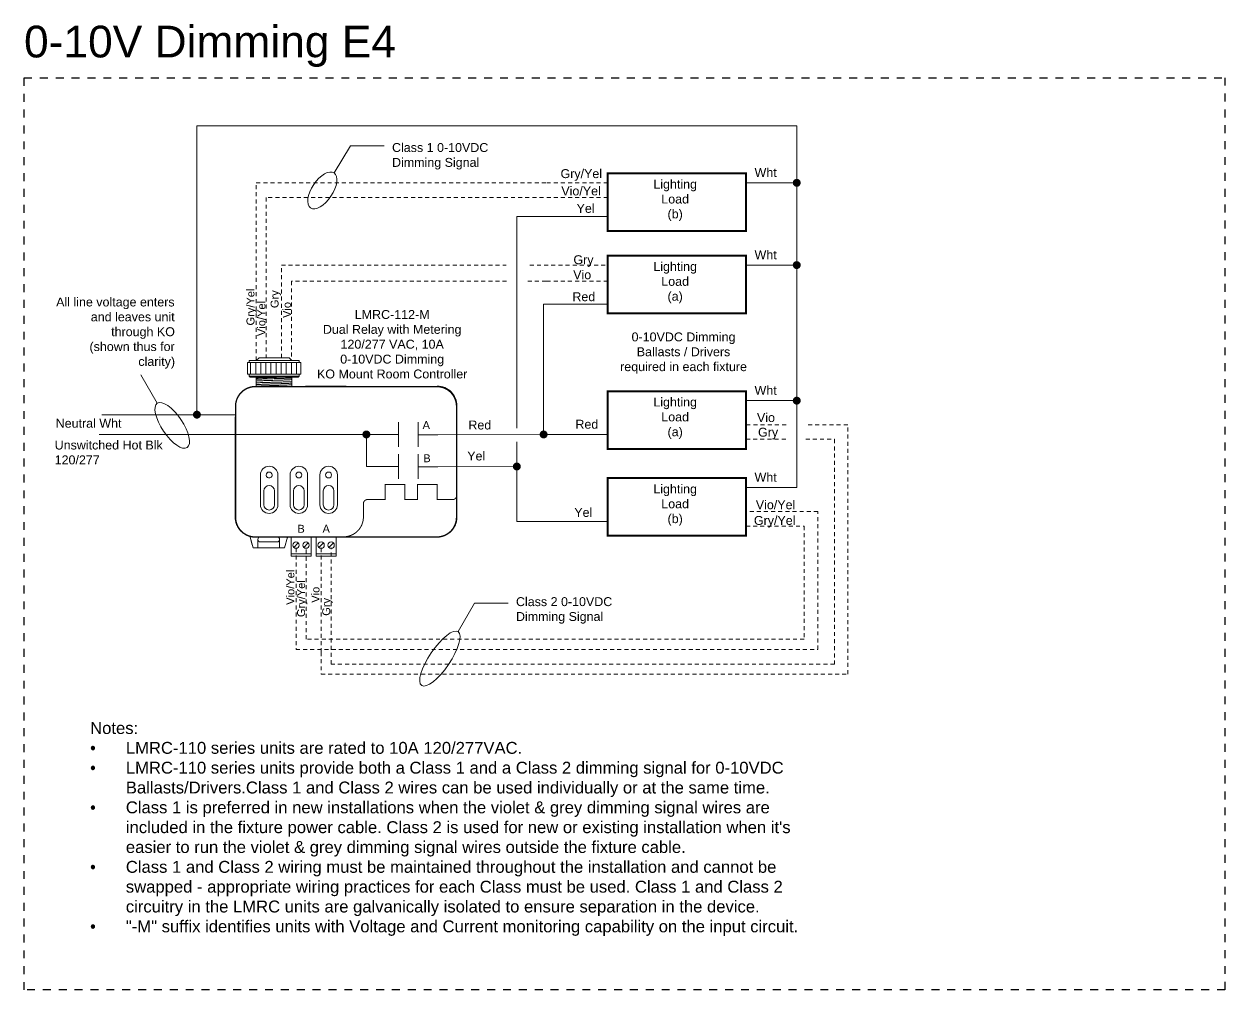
# Model space of a CAD drawing. Header units: inches. Extents: x -60 to 2005, y -577 to 104.
# Drawn here: x 163.84 to 201.69, y -73.54 to -43.09 of the extents above; entities that cross this region are included whole.
import ezdxf

# ---------------------------------------------------------------- set-up
doc = ezdxf.new("R2010")
doc.units = ezdxf.units.IN
doc.header["$MEASUREMENT"] = 0
doc.linetypes.add('Demo', pattern=[0.5, 0.25, -0.25])
doc.linetypes.add('HIDDEN2', pattern=[0.1875, 0.125, -0.0625])
doc.layers.get('0').update_dxf_attribs({"lineweight": 5})
doc.layers.add('PS Borders', color=40, linetype='Demo', lineweight=5, plot=False)
doc.layers.add('WS_LineVoltage', color=1, linetype='Continuous', lineweight=5)
doc.layers.add('WS_LowVoltage', color=6, linetype='Continuous', lineweight=5)
doc.styles.add('ARIAL', font='arial.ttf')

# ---------------------------------------------------------------- blocks, each defined once
blk = doc.blocks.new('*U199')
at = {"color": 7, "linetype": 'Continuous', "lineweight": 15}
for p, q in [((3.15, 48.91), (3.15, 45.91)), ((3.15, 48.91), (3.15, 45.91)), ((3.15, 48.91), (3.26, 48.91)), ((3.15, 48.91), (3.15, 48.91)), ((3.26, 48.91), (3.51, 48.91)), ((3.51, 48.91), (3.54, 48.91)), ((3.54, 48.91), (3.97, 48.91)), ((3.61, 49.41), (3.61, 48.91)), ((16.19, 49.41), (3.61, 49.41)), ((3.97, 45.91), (3.97, 48.91)), ((3.97, 48.91), (4.39, 48.91)), ((4.39, 48.91), (4.44, 48.91)), ((4.44, 48.91), (4.55, 48.91)), ((4.55, 48.91), (5.25, 48.91)), ((5.25, 45.91), (5.25, 48.91)), ((5.25, 48.91), (5.74, 48.91)), ((6.1, 50.04), (5.4, 49.41)), ((5.74, 48.91), (5.86, 48.91)), ((5.86, 48.91), (6.08, 48.91)), ((6.08, 48.91), (6.99, 48.91)), ((6.15, 50.08), (6.1, 50.04)), ((6.15, 50.08), (13.65, 50.08)), ((6.53, 45.91), (6.53, 48.91)), ((6.99, 48.91), (7.49, 48.91)), ((7.49, 48.91), (7.64, 48.91)), ((7.64, 48.91), (7.99, 48.91)), ((7.82, 45.91), (7.82, 48.91)), ((7.99, 48.91), (9.01, 48.91)), ((9.01, 48.91), (9.48, 48.91)), ((9.1, 45.91), (9.1, 48.91)), ((9.48, 48.91), (9.64, 48.91)), ((9.64, 48.91), (10.08, 48.91)), ((10.08, 48.91), (11.13, 48.91)), ((10.39, 45.91), (10.39, 48.91)), ((11.13, 48.91), (11.51, 48.91)), ((11.51, 48.91), (11.66, 48.91)), ((11.66, 48.91), (12.16, 48.91)), ((11.67, 45.91), (11.67, 48.91)), ((12.16, 48.91), (13.12, 48.91)), ((12.96, 45.91), (12.96, 48.91)), ((13.12, 48.91), (13.38, 48.91)), ((13.38, 48.91), (13.52, 48.91)), ((13.52, 48.91), (14.01, 48.91)), ((13.7, 50.04), (13.65, 50.08)), ((14.4, 49.41), (13.7, 50.04)), ((14.01, 48.91), (14.79, 48.91)), ((14.24, 48.91), (15.46, 48.91)), ((14.24, 45.91), (14.24, 48.91)), ((15.46, 48.91), (15.99, 48.91)), ((15.53, 45.91), (15.53, 48.91)), ((15.99, 48.91), (16.04, 48.91)), ((16.04, 48.91), (16.37, 48.91)), ((16.19, 48.91), (16.19, 49.41)), ((16.37, 48.91), (16.59, 48.91)), ((16.59, 48.91), (16.6, 48.91)), ((16.6, 48.91), (16.65, 48.91)), ((16.65, 45.91), (16.65, 48.91)), ((3.15, 45.91), (3.26, 45.91)), ((3.15, 45.91), (3.15, 45.91)), ((3.51, 45.91), (3.26, 45.91)), ((3.54, 45.91), (3.51, 45.91)), ((3.54, 45.91), (3.97, 45.91)), ((3.61, 45.91), (3.61, 45.41)), ((4.39, 45.91), (3.97, 45.91)), ((4.44, 45.91), (4.39, 45.91)), ((4.55, 45.91), (4.44, 45.91)), ((4.55, 45.91), (5.25, 45.91)), ((5.74, 45.91), (5.25, 45.91)), ((5.86, 45.91), (5.74, 45.91)), ((6.08, 45.91), (5.86, 45.91)), ((6.08, 45.91), (6.99, 45.91)), ((7.49, 45.91), (6.99, 45.91)), ((7.64, 45.91), (7.49, 45.91)), ((7.99, 45.91), (7.64, 45.91)), ((7.99, 45.91), (9.01, 45.91)), ((9.48, 45.91), (9.01, 45.91)), ((9.64, 45.91), (9.48, 45.91)), ((10.08, 45.91), (9.64, 45.91)), ((10.08, 45.91), (11.13, 45.91)), ((11.51, 45.91), (11.13, 45.91)), ((11.66, 45.91), (11.51, 45.91)), ((12.16, 45.91), (11.66, 45.91)), ((12.16, 45.91), (13.12, 45.91)), ((13.38, 45.91), (13.12, 45.91)), ((13.52, 45.91), (13.38, 45.91)), ((14.01, 45.91), (13.52, 45.91)), ((14.01, 45.91), (14.79, 45.91)), ((14.93, 45.91), (14.79, 45.91)), ((15.01, 45.91), (14.93, 45.91)), ((15.46, 45.91), (15.01, 45.91)), ((15.46, 45.91), (15.99, 45.91)), ((16.04, 45.91), (15.99, 45.91)), ((16.37, 45.91), (16.04, 45.91)), ((16.19, 45.41), (16.19, 45.91)), ((16.37, 45.91), (16.59, 45.91)), ((16.6, 45.91), (16.59, 45.91)), ((16.65, 45.91), (16.6, 45.91)), ((3.61, 45.41), (3.86, 45.16)), ((3.61, 45.41), (16.19, 45.41)), ((15.94, 45.16), (3.86, 45.16)), ((5.4, 45.16), (5.4, 44.92)), ((5.4, 44.65), (5.4, 44.54)), ((5.4, 44.2), (5.4, 44.01)), ((5.4, 43.75), (5.4, 43.63)), ((5.4, 43.29), (5.4, 43.11)), ((5.4, 43.11), (5.4, 43.04)), ((5.4, 42.82), (5.4, 43.04)), ((5.4, 42.81), (5.4, 42.82)), ((14.4, 44.84), (14.4, 44.96)), ((14.4, 44.4), (14.4, 44.58)), ((14.4, 43.94), (14.4, 44.05)), ((14.4, 43.49), (14.4, 43.68)), ((14.4, 43.4), (14.4, 43.49)), ((14.4, 43.4), (14.4, 42.82)), ((15.94, 45.16), (16.19, 45.41)), ((28.04, 42.91), (17.82, 42.91)), ((17.82, 42.91), (28.04, 42.91)), ((55.99, 21.43), (55.99, 37.91)), ((55.99, 21.43), (55.99, 37.91)), ((0.09, 23.91), (0.09, 35.16)), ((0.09, 23.91), (0.09, 35.16)), ((0.09, 23.91), (0.09, 9.91)), ((0.09, 23.91), (0.09, 9.91)), ((55.98, 21.43), (55.99, 21.43)), ((55.99, 21.43), (55.99, 9.91)), ((6.44, 20.51), (6.44, 13.01)), ((10.84, 13.01), (10.84, 20.51)), ((13.94, 20.51), (13.94, 13.01)), ((18.34, 13.01), (18.34, 20.51)), ((21.44, 20.51), (21.44, 13.01)), ((25.84, 13.01), (25.84, 20.51)), ((7.29, 13.01), (7.29, 16.51)), ((9.99, 16.51), (9.99, 13.01)), ((14.79, 13.01), (14.79, 16.51)), ((17.49, 16.51), (17.49, 13.01)), ((22.29, 13.01), (22.29, 16.51)), ((24.99, 16.51), (24.99, 13.01)), ((36.38, 14.3), (33.15, 14.3)), ((3.86, 4.82), (4.4, 2.89)), ((3.86, 4.82), (4.4, 2.89)), ((5.79, 2.16), (5.79, 4.31)), ((6.44, 4.92), (10.64, 4.92)), ((6.44, 3.62), (10.64, 3.62)), ((11.29, 4.31), (11.29, 2.16)), ((13.66, 4.91), (14.16, 4.91)), ((14.16, 4.91), (14.16, 4.79)), ((14.16, 4.91), (28.04, 4.91)), ((14.16, 0.75), (14.16, 4.86)), ((14.16, 4.79), (14.16, 4.7)), ((14.16, 3.06), (14.16, 2.91)), ((19.24, 4.79), (19.24, 4.91)), ((19.24, 0.6), (19.24, 4.86)), ((19.24, 4.7), (19.24, 4.79)), ((19.24, 2.91), (19.24, 3.06)), ((20.49, 4.91), (25.57, 4.91)), ((20.49, 4.91), (20.49, 4.79)), ((20.49, 0.75), (20.49, 4.86)), ((20.49, 4.79), (20.49, 4.7)), ((20.49, 3.06), (20.49, 2.91)), ((25.57, 4.79), (25.57, 4.91)), ((25.57, 0.75), (25.57, 4.86)), ((25.57, 4.7), (25.57, 4.79)), ((25.57, 2.91), (25.57, 3.06)), ((26.34, 4.91), (28.04, 4.91)), ((28.04, 4.92), (28.04, 4.91)), ((50.99, 4.91), (28.04, 4.91)), ((5.54, 2.16), (5.36, 2.16)), ((5.54, 2.16), (11.54, 2.16)), ((11.72, 2.16), (11.54, 2.16)), ((14.16, 0.75), (14.16, 0.6)), ((14.16, 0.6), (19.24, 0.6)), ((14.16, 0.6), (14.16, 0)), ((19.24, 0), (14.16, 0)), ((19.24, 0.6), (19.24, 0.75)), ((19.24, 0), (19.24, 0.6)), ((20.49, 0.75), (20.49, 0.6)), ((20.49, 0.6), (25.57, 0.6)), ((20.49, 0.6), (20.49, 0)), ((25.57, 0), (20.49, 0)), ((25.57, 0.6), (25.57, 0.75)), ((25.57, 0), (25.57, 0.6))]:
    blk.add_line(p, q, dxfattribs=at)
for p, q in [((55.99, 9.92), (55.99, 37.92)), ((41.27, 33.83), (41.27, 27.62)), ((41.28, 33.83), (41.28, 27.62)), ((46.22, 33.83), (46.22, 27.62)), ((46.22, 33.83), (46.22, 27.62)), ((33.16, 30.73), (41.27, 30.73)), ((46.22, 30.66), (51.15, 30.66)), ((41.27, 25.77), (41.27, 19.56)), ((41.28, 25.77), (41.28, 19.56)), ((46.22, 25.77), (46.22, 19.56)), ((46.22, 25.77), (46.22, 19.56)), ((46.22, 22.6), (51.15, 22.6)), ((3.86, 4.82), (4.61, 2.16)), ((5.08, 4.92), (27.41, 4.92)), ((12.5, 2.16), (13.26, 4.84)), ((14.84, 2.26), (15.99, 3.4)), ((17.37, 2.26), (18.51, 3.4)), ((21.17, 2.26), (22.32, 3.4)), ((23.7, 2.26), (24.84, 3.4)), ((4.61, 2.16), (12.5, 2.16))]:
    blk.add_line(p, q)
for points, const_width in [([(32.52, 42.81), (50.89, 42.81, -0.414214), (55.89, 37.81), (55.89, 9.86, -0.414214), (50.89, 4.86), (5.17, 4.86, -0.414214), (0.17, 9.86), (0.17, 37.81, -0.414214), (5.17, 42.81), (32.52, 42.81)], 0.343), ([(27.41, 4.92, 0.414214), (32.41, 9.92), (32.41, 13.3, -0.414214), (33.41, 14.3), (37.88, 14.3), (37.88, 18.09), (42.84, 18.09), (42.84, 14.3), (46.05, 14.3), (46.05, 18.09), (51.01, 18.09), (51.01, 14.3), (51.96, 14.3), (51.96, 14.3), (51.96, 14.3), (51.96, 14.3), (54.89, 14.3, 0.414214), (55.89, 15.3), (55.89, 18.28)], 0.25)]:
    blk.add_lwpolyline(points, format="xyb", dxfattribs=dict(const_width=const_width))
at = {"const_width": 1}
blk.add_lwpolyline([(32.66, 30.73, 1), (33.66, 30.73, 1)], format="xyb", close=True, dxfattribs=at)
blk.add_lwpolyline([(41.28, 22.67), (33.16, 22.67), (33.16, 30.73)])
for centre in [(15.41, 2.83), (17.94, 2.83), (21.74, 2.83), (24.27, 2.83)]:
    blk.add_circle(centre, 0.807)
at = {"color": 7, "linetype": 'Continuous', "lineweight": 15}
for centre, radius, start, end in [((6.31, 65.12), 22.32, 267.6512, 269.9793), ((8.64, 20.51), 2.2, 0, 180), ((8.64, 20.51), 0.749, 0.2642, 180.2642), ((16.14, 20.51), 2.2, 0, 180), ((16.13, 20.51), 0.749, 0, 180), ((23.64, 20.51), 2.2, 0, 180), ((23.63, 20.51), 0.749, 0, 180), ((8.64, 20.51), 0.749, 180.2642, 0.2642), ((16.13, 20.51), 0.749, 180, 0), ((23.63, 20.51), 0.749, 180, 0), ((8.64, 16.51), 1.35, 0, 180), ((16.14, 16.51), 1.35, 0, 180), ((23.64, 16.51), 1.35, 0, 180), ((8.64, 13.01), 2.2, 180, 0), ((8.64, 13.01), 1.35, 180, 0), ((16.14, 13.01), 2.2, 180, 0), ((16.14, 13.01), 1.35, 180, 0), ((23.64, 13.01), 2.2, 180, 0), ((23.64, 13.01), 1.35, 180, 0), ((6.44, 4.27), 0.65, 90, 180), ((6.44, 4.27), 0.65, 180, 270), ((10.64, 4.27), 0.65, 0, 90), ((10.64, 4.27), 0.65, 270, 0)]:
    blk.add_arc(centre, radius, start, end, dxfattribs=at)
for centre, start, end in [((50.99, 37.92), 359.9948, 90), ((5.08, 9.92), 179.9948, 270), ((50.99, 9.92), 270, 359.9948)]:
    blk.add_arc(centre, 5, start, end)
blk.add_ellipse((9.9, 42.83), major_axis=(5.15, 0), ratio=0.009913, start_param=3.940196, end_param=5.775428, dxfattribs=at)
for points, knots in [([(5.4, 45.1), (5.52, 45.11), (5.69, 45.13), (6.08, 45.15), (6.19, 45.16)], [0, 0, 0, 0, 0.701998, 1, 1, 1, 1]), ([(11.45, 45.16), (11.33, 45.15), (10.85, 45.14), (9.89, 45.11), (8.69, 45.07), (7.56, 45.03), (6.58, 44.99), (5.79, 44.96), (5.53, 44.93), (5.4, 44.92)], [0, 0, 0, 0, 0.048942, 0.204943, 0.360944, 0.515709, 0.672354, 0.835119, 1, 1, 1, 1]), ([(14.4, 44.96), (14.14, 44.94), (13.62, 44.92), (12.5, 44.88), (11.25, 44.84), (9.9, 44.8), (8.55, 44.77), (7.3, 44.73), (6.18, 44.69), (5.66, 44.67), (5.4, 44.65)], [0, 0, 0, 0, 0.130061, 0.25404, 0.376531, 0.5, 0.623469, 0.74596, 0.869939, 1, 1, 1, 1]), ([(5.4, 44.92), (5.4, 44.89), (5.4, 44.85), (5.4, 44.75), (5.4, 44.69), (5.4, 44.65)], [0, 0, 0, 0, 0.431166, 0.715358, 1, 1, 1, 1]), ([(5.4, 44.2), (5.53, 44.21), (5.79, 44.24), (6.58, 44.27), (7.56, 44.31), (8.69, 44.35), (9.9, 44.39), (11.11, 44.43), (12.24, 44.46), (13.22, 44.5), (14, 44.54), (14.27, 44.57), (14.4, 44.58)], [0, 0, 0, 0, 0.1036915, 0.2060517, 0.304564, 0.4018933, 0.5, 0.5981067, 0.695436, 0.7939483, 0.8963085, 1, 1, 1, 1]), ([(5.4, 44.54), (5.4, 44.51), (5.4, 44.42), (5.4, 44.3), (5.4, 44.23), (5.4, 44.2)], [0, 0, 0, 0, 0.219506, 0.609202, 1, 1, 1, 1]), ([(14.4, 44.05), (14.14, 44.04), (13.62, 44.01), (12.5, 43.97), (11.25, 43.94), (9.9, 43.9), (8.55, 43.86), (7.3, 43.83), (6.18, 43.79), (5.66, 43.76), (5.4, 43.75)], [0, 0, 0, 0, 0.130061, 0.25404, 0.376531, 0.5, 0.623469, 0.74596, 0.869939, 1, 1, 1, 1]), ([(5.4, 44.01), (5.4, 43.98), (5.4, 43.94), (5.4, 43.85), (5.4, 43.78), (5.4, 43.75)], [0, 0, 0, 0, 0.431166, 0.715358, 1, 1, 1, 1]), ([(5.4, 43.29), (5.53, 43.3), (5.79, 43.33), (6.58, 43.37), (7.56, 43.41), (8.69, 43.45), (9.9, 43.48), (11.11, 43.52), (12.24, 43.56), (13.22, 43.6), (14, 43.64), (14.27, 43.66), (14.4, 43.68)], [0, 0, 0, 0, 0.1036915, 0.2060517, 0.304564, 0.4018933, 0.5, 0.5981067, 0.695436, 0.7939483, 0.8963085, 1, 1, 1, 1]), ([(5.4, 43.63), (5.4, 43.6), (5.4, 43.52), (5.4, 43.39), (5.4, 43.33), (5.4, 43.29)], [0, 0, 0, 0, 0.219506, 0.609202, 1, 1, 1, 1]), ([(5.4, 42.89), (5.53, 42.9), (5.79, 42.93), (6.58, 42.97), (7.56, 43), (8.69, 43.04), (9.9, 43.08), (11.11, 43.12), (12.24, 43.15), (13.22, 43.19), (14, 43.23), (14.27, 43.26), (14.4, 43.27)], [0, 0, 0, 0, 0.1036915, 0.2060517, 0.304564, 0.4018933, 0.5, 0.5981067, 0.695436, 0.7939483, 0.8963085, 1, 1, 1, 1]), ([(14.4, 44.96), (14.4, 44.99), (14.4, 45.06), (14.4, 45.12), (14.4, 45.16)], [0, 0, 0, 0, 0.409741, 1, 1, 1, 1]), ([(14.4, 44.58), (14.4, 44.61), (14.4, 44.65), (14.4, 44.75), (14.4, 44.81), (14.4, 44.84)], [0, 0, 0, 0, 0.466804, 0.700064, 1, 1, 1, 1]), ([(14.4, 44.05), (14.4, 44.08), (14.4, 44.17), (14.4, 44.29), (14.4, 44.36), (14.4, 44.4)], [0, 0, 0, 0, 0.213079, 0.605976, 1, 1, 1, 1]), ([(14.4, 43.68), (14.4, 43.7), (14.4, 43.75), (14.4, 43.84), (14.4, 43.9), (14.4, 43.94)], [0, 0, 0, 0, 0.466804, 0.700064, 1, 1, 1, 1]), ([(0.09, 9.91), (0.1, 9.59), (0.14, 8.93), (0.44, 7.99), (0.9, 7.12), (1.53, 6.35), (2.29, 5.73), (2.98, 5.35), (3.41, 5.2), (3.53, 5.16)], [0, 0, 0, 0, 0.156437, 0.312867, 0.469297, 0.625729, 0.782162, 0.93859, 1, 1, 1, 1]), ([(0.09, 9.91), (0.1, 9.6), (0.14, 8.96), (0.42, 8.02), (0.89, 7.13), (1.53, 6.34), (2.32, 5.71), (3.02, 5.34), (3.43, 5.2), (3.53, 5.16)], [0, 0, 0, 0, 0.149474, 0.30496, 0.465206, 0.627678, 0.789865, 0.949286, 1, 1, 1, 1]), ([(55.99, 9.91), (55.97, 9.59), (55.93, 8.93), (55.63, 7.99), (55.17, 7.12), (54.54, 6.35), (53.78, 5.73), (52.91, 5.27), (51.97, 4.97), (51.31, 4.93), (50.99, 4.91)], [0, 0, 0, 0, 0.125004, 0.250002, 0.375, 0.5, 0.625, 0.749997, 0.874991, 1, 1, 1, 1]), ([(3.86, 4.82), (3.84, 4.87), (3.8, 4.98), (3.68, 5.1), (3.58, 5.14), (3.53, 5.16)], [0, 0, 0, 0, 0.343054, 0.686118, 1, 1, 1, 1]), ([(13.4, 4.84), (13.35, 4.81), (13.26, 4.74), (13.2, 4.63), (13.18, 4.57), (13.18, 4.56)], [0, 0, 0, 0, 0.457045, 0.914082, 1, 1, 1, 1]), ([(13.39, 4.83), (13.43, 4.86), (13.52, 4.9), (13.61, 4.91), (13.66, 4.91)], [0, 0, 0, 0, 0.530424, 1, 1, 1, 1])]:
    blk.add_open_spline(points, degree=3, knots=knots, dxfattribs=at)
at = {"insert": (39.66, 62.11), "char_height": 2.25, "width": 40.9705, "attachment_point": 2, "style": 'ARIAL'}
blk.add_mtext('LMRC-112-M\\PDual Relay with Metering\\P120/277 VAC, 10A\\P0-10VDC Dimming^JKO Mount Room Controller', dxfattribs=at)
at = {"linetype": 'Continuous', "char_height": 2, "width": 4.4943, "attachment_point": 5, "style": 'ARIAL'}
for s, insert in [('A', (48.25, 33.1)), ('B', (48.43, 24.73)), ('B', (16.7, 6.95)), ('A', (23.03, 6.95))]:
    blk.add_mtext(s, dxfattribs=dict(at, insert=insert))

msp = doc.modelspace()

# ---------------------------------------------------------------- linework, layer by layer
at = {"linetype": 'Continuous'}
for p, q in [((173.618, -47.782), (174.138, -46.928)), ((168.042, -55.042), (167.523, -54.142)), ((177.524, -62.241), (178.044, -61.341))]:
    msp.add_line(p, q, dxfattribs=at)
for p, q in [((175.192, -46.928), (174.138, -46.928)), ((186.598, -49.613), (186.598, -47.796)), ((186.598, -52.208), (186.598, -50.391)), ((186.598, -56.481), (186.598, -54.664)), ((186.598, -55.572), (186.598, -56.481)), ((186.598, -59.22), (186.598, -57.403)), ((186.598, -58.312), (186.598, -59.22)), ((179.098, -61.341), (178.044, -61.341))]:
    msp.add_line(p, q)
at = {"color": 7, "linetype": 'Continuous', "lineweight": 15}
msp.add_line((177.486, -57.188), (177.487, -57.188), dxfattribs=at)
at = {"linetype": 'Continuous', "const_width": 0.0625}
for points in [[(182.237, -49.613), (186.598, -49.613), (186.598, -47.796), (182.237, -47.796)], [(186.598, -52.208), (186.598, -50.391), (182.237, -50.391), (182.237, -52.208)], [(182.237, -56.481), (186.598, -56.481), (186.598, -54.664), (182.237, -54.664)], [(186.598, -59.22), (186.598, -57.403), (182.237, -57.403), (182.237, -59.22)]]:
    msp.add_lwpolyline(points, close=True, dxfattribs=at)
at = {"extrusion": (0, 0, -1)}
for centre, major_axis, ratio in [((173.246, -48.333), (0.372, 0.551), 0.49478), ((176.951, -63.09), (0.574, 0.849), 0.320846)]:
    msp.add_ellipse(centre, major_axis=major_axis, ratio=ratio, dxfattribs=at)
msp.add_ellipse((168.515, -55.741), major_axis=(-0.472, 0.699), ratio=0.389876)
at = {"layer": 'PS Borders', "lineweight": -3}
msp.add_lwpolyline([(163.845, -44.781), (201.69, -44.781), (201.69, -73.537), (163.845, -73.537)], close=True, dxfattribs=at)
at = {"layer": 'WS_LineVoltage'}
for p, q in [((188.195, -46.294), (169.293, -46.294)), ((169.293, -46.294), (169.293, -55.402)), ((186.631, -48.093), (188.195, -48.093)), ((186.598, -50.687), (188.195, -50.687)), ((186.598, -50.687), (187.035, -50.687)), ((186.598, -54.96), (188.195, -54.96))]:
    msp.add_line(p, q, dxfattribs=at)
for points in [[(188.195, -46.294), (188.195, -57.3), (188.195, -57.7), (186.598, -57.7)], [(182.237, -49.159), (179.379, -49.159), (179.375, -55.827)], [(182.237, -51.914), (180.219, -51.914), (180.219, -56.026), (176.883, -56.034)], [(170.516, -55.402), (166.294, -55.402)], [(180.219, -55.724), (180.219, -56.026)], [(174.634, -56.026), (166.214, -56.026)], [(179.375, -56.255), (179.375, -57.035)], [(182.237, -56.026), (180.219, -56.026)], [(179.375, -57.034), (176.883, -57.042)], [(179.375, -57.034), (179.375, -58.766), (182.237, -58.766)]]:
    msp.add_lwpolyline(points, dxfattribs=at)
at = {"layer": 'WS_LineVoltage', "const_width": 0.125}
for points in [[(188.133, -48.093, 1), (188.258, -48.093, 1)], [(188.133, -50.687, 1), (188.258, -50.687, 1)], [(188.133, -54.96, 1), (188.258, -54.96, 1)], [(169.231, -55.402, 1), (169.356, -55.402, 1)], [(180.156, -56.026, 1), (180.281, -56.026, 1)], [(179.312, -57.035, 1), (179.437, -57.035, 1)]]:
    msp.add_lwpolyline(points, format="xyb", close=True, dxfattribs=at)
at = {"layer": 'WS_LowVoltage', "linetype": 'HIDDEN2'}
for points in [[(171.164, -53.691), (171.164, -48.099), (180.315, -48.099), (180.315, -48.099), (182.237, -48.099)], [(182.237, -48.558), (181.341, -48.558), (181.341, -48.558), (171.479, -48.558), (171.479, -53.607)], [(171.955, -53.607), (171.955, -50.694), (179.035, -50.694)], [(179.786, -50.694), (182.237, -50.694)], [(179.053, -51.195), (172.27, -51.195), (172.27, -53.691)], [(182.237, -51.195), (180.295, -51.195), (179.671, -51.195)], [(173.207, -59.614), (173.207, -62.885), (173.207, -63.579), (189.802, -63.579), (189.802, -55.719), (188.489, -55.719)], [(187.857, -55.719), (186.598, -55.719)], [(188.479, -56.178), (189.386, -56.178), (189.386, -63.264), (173.522, -63.263), (173.522, -62.568), (173.522, -59.614)], [(186.598, -56.178), (187.856, -56.178)], [(172.416, -59.614), (172.416, -62.807), (188.863, -62.807), (188.863, -58.458), (186.598, -58.458)], [(186.598, -58.917), (188.428, -58.917), (188.428, -62.481), (172.731, -62.481), (172.731, -59.614)]]:
    msp.add_lwpolyline(points, dxfattribs=at)

# ---------------------------------------------------------------- block references
at = {"xscale": 0.125, "yscale": 0.125, "zscale": 0.125}
msp.add_blockref('*U199', (170.489, -59.867), dxfattribs=at)

# ---------------------------------------------------------------- texts
at = {"lineweight": -3, "insert": (163.845, -43.141), "char_height": 1, "attachment_point": 1, "style": 'ARIAL'}
msp.add_mtext_dynamic_manual_height_columns('0-10V Dimming E4', width=25.92219, gutter_width=1, heights=[0], dxfattribs=at)
at = {"style": 'ARIAL'}
for s, insert, char_height, width, attachment_point in [('Class 1 0-10VDC\\PDimming Signal', (175.442, -46.84), 0.28114, 4.47647, 1), ('Lighting Load\\P(b)', (184.364, -47.995), 0.28125, 1.51339, 2), ('Lighting Load\\P(a)', (184.364, -50.59), 0.28125, 1.51339, 2), ('\\pi0.054978;All line voltage enters \\P\\pi1.1481;and leaves unit \\P\\pi1.789;through KO\\P\\pi1.1065;(shown thus for \\P\\pi2.6462;clarity)', (164.802, -51.709), 0.28114, 3.77305, 1), ('0-10VDC Dimming\\PBallasts / Drivers required in each fixture', (184.628, -52.81), 0.28125, 4.29703, 2), ('Lighting Load\\P(a)', (184.364, -54.863), 0.28125, 1.51339, 2), ('Lighting Load\\P(b)', (184.364, -57.602), 0.28125, 1.51339, 2), ('Class 2 0-10VDC\\PDimming Signal', (179.348, -61.155), 0.28114, 4.47647, 1), ('Notes:\\P\\pi-1.125,l1.125,t1.125;{\\fSymbol|b0|i0|c2|p18;·^I}LMRC-110 series units are rated to 10A 120/277VAC.\\P{\\fSymbol|b0|i0|c2|p18;·^I}LMRC-110 series units provide both a Class 1 and a Class 2 dimming signal for 0-10VDC Ballasts/Drivers.Class 1 and Class 2 wires can be used individually or at the same time.\\P{\\fSymbol|b0|i0|c2|p18;·^I}Class 1 is preferred in new installations when the violet & grey dimming signal wires are included in the fixture power cable. Class 2 is used for new or existing installation when it\'s easier to run the violet & grey dimming signal wires outside the fixture cable.\\P{\\fSymbol|b0|i0|c2|p18;·^I}Class 1 and Class 2 wiring must be maintained throughout the installation and cannot be swapped - appropriate wiring practices for each Class must be used. Class 1 and Class 2 circuitry in the LMRC units are galvanically isolated to ensure separation in the device.\\P{\\fSymbol|b0|i0|c2|p18;·^I}"-M" suffix identifies units with Voltage and Current monitoring capability on the input circuit.', (165.929, -65.092), 0.375, 22.49414, 1)]:
    msp.add_mtext(s, dxfattribs=dict(at, insert=insert, char_height=char_height, width=width, attachment_point=attachment_point))
at = {"linetype": 'Continuous', "attachment_point": 4, "style": 'ARIAL'}
for s, insert, char_height, width in [('Gry/Yel', (180.752, -47.846), 0.2811, 0.63201), ('Wht', (186.866, -47.769), 0.2811, 0.54284), ('Vio/Yel', (180.777, -48.351), 0.2811, 0.55588), ('Yel', (181.257, -48.901), 0.2811, 0.54284), ('Wht', (186.866, -50.364), 0.2811, 0.54284), ('Gry', (181.159, -50.56), 0.2811, 0.63201), ('Vio', (181.151, -50.994), 0.2811, 0.55588), ('Red', (181.125, -51.686), 0.2811, 0.69492), ('Wht', (186.866, -54.637), 0.2811, 0.54284), ('Neutral Wht', (164.843, -55.674), 0.28114, 4.66176), ('Red', (177.848, -55.729), 0.2811, 0.69492), ('Red', (181.221, -55.705), 0.2811, 0.69492), ('Vio', (186.942, -55.495), 0.2811, 0.55588), ('Gry', (186.976, -55.997), 0.2811, 0.63201), ('Unswitched Hot Blk 120/277', (164.811, -56.595), 0.28114, 4.28239), ('Yel', (177.812, -56.706), 0.2811, 0.54284), ('Wht', (186.866, -57.376), 0.2811, 0.54284), ('Vio/Yel', (186.906, -58.244), 0.2811, 0.55588), ('Yel', (181.185, -58.485), 0.2811, 0.54284), ('Gry/Yel', (186.846, -58.778), 0.2811, 0.63201)]:
    msp.add_mtext(s, dxfattribs=dict(at, insert=insert, char_height=char_height, width=width))
at = {"linetype": 'Continuous', "char_height": 0.2499, "rotation": 90, "style": 'ARIAL'}
for s, insert, width, attachment_point in [('Gry/Yel', (171.019, -51.427), 0.56179, 6), ('Vio/Yel', (171.328, -51.817), 0.49412, 6), ('Gry', (171.779, -51.481), 0.56179, 6), ('Vio', (172.13, -51.849), 0.49412, 6), ('Vio/Yel', (172.241, -61.396), 0.49412, 4), ('Gry/Yel', (172.614, -61.782), 1.14188, 4), ('Vio', (173.033, -61.33), 6.41514, 4), ('Gry', (173.406, -61.742), 6.41514, 4)]:
    msp.add_mtext(s, dxfattribs=dict(at, insert=insert, width=width, attachment_point=attachment_point))

doc.saveas('drawing.dxf')
